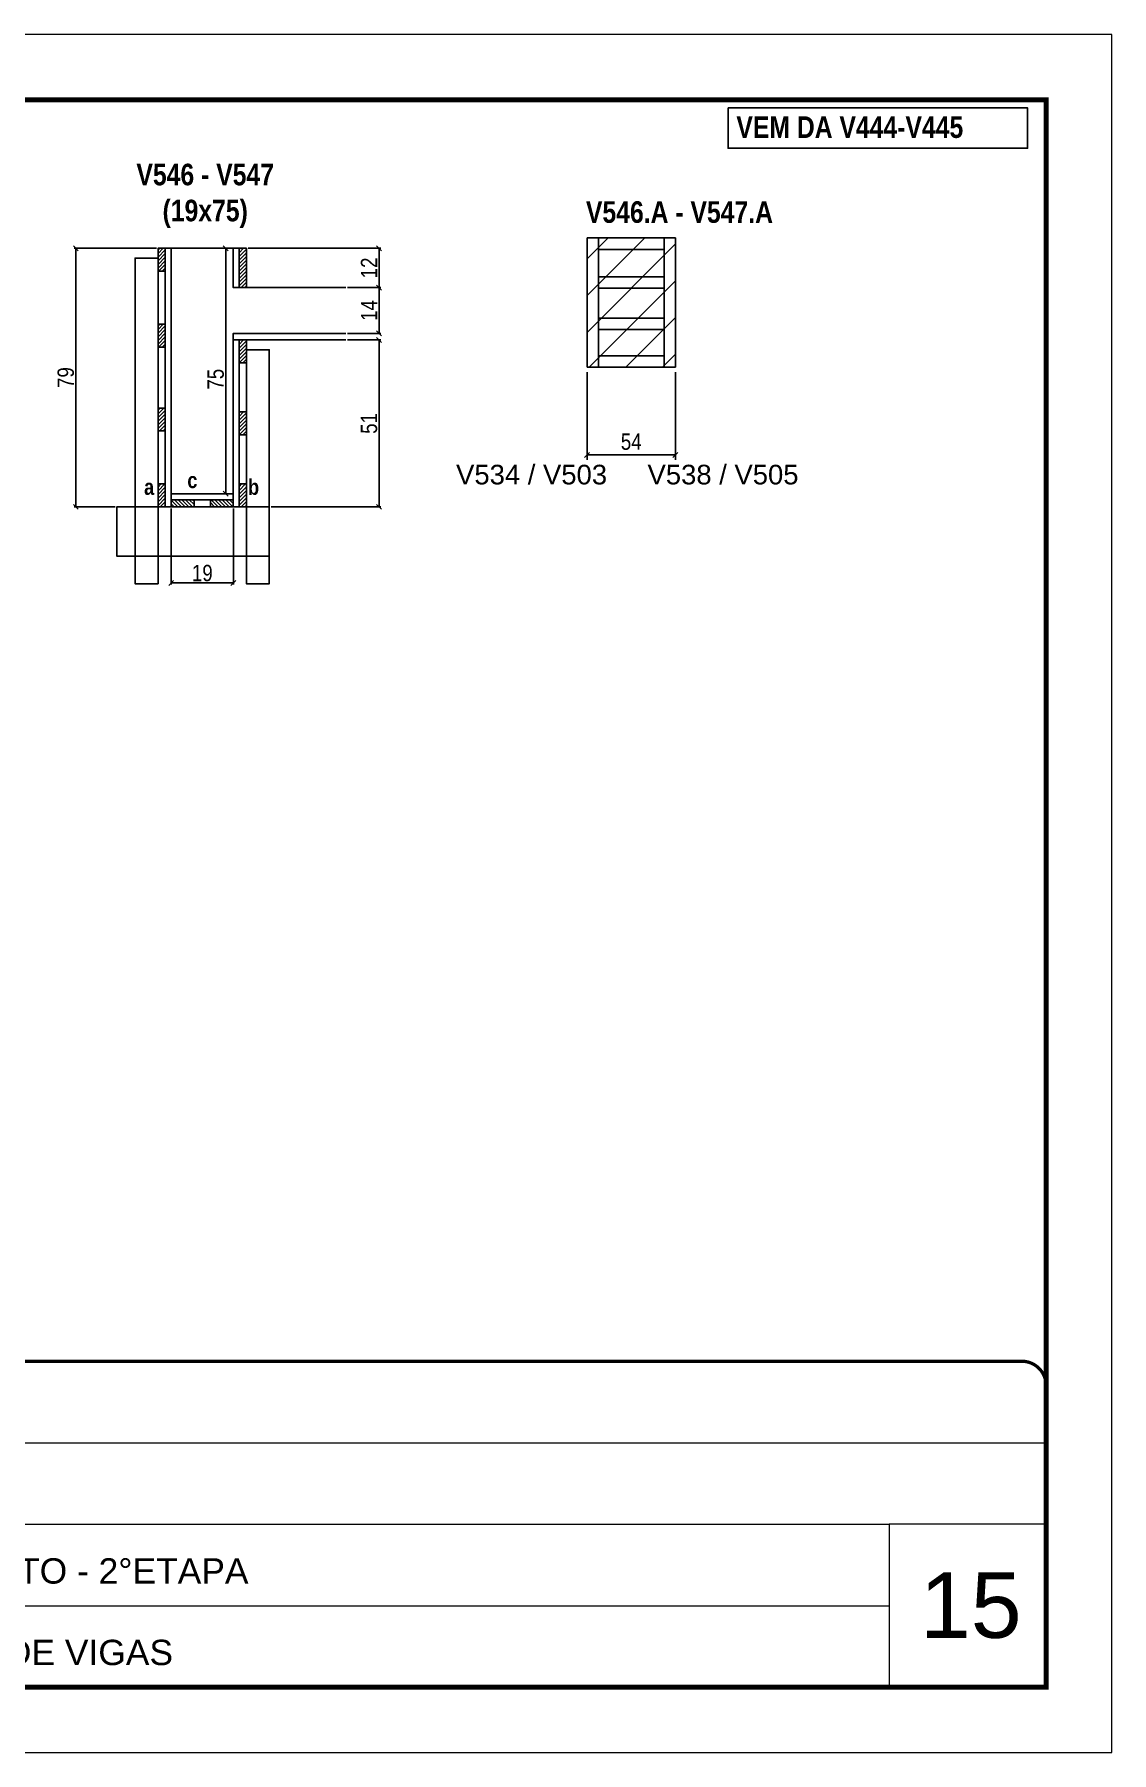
# Model space of a CAD drawing. Extents: x -15895 to 12929, y -2522 to 15173.
# Drawn here: x 7320 to 7978, y 10112 to 11162 of the extents above; entities that cross this region are included whole.
import ezdxf

# ---------------------------------------------------------------- set-up
doc = ezdxf.new("R2010")
doc.units = 0
doc.header["$PDMODE"] = 35
doc.header["$PDSIZE"] = -10
doc.linetypes.add('CONTINUO', pattern=[0])
doc.linetypes.add('DASHED', pattern=[0.75, 0.5, -0.25])
for name, color, linetype in [('5', 5, 'Continuous'), ('COTA', 241, 'Continuous'), ('detalhes', 4, 'Continuous'), ('NOMENCLATURA', 7, 'Continuous'), ('Painéis', 200, 'Continuous'), ('SARR_2.2x7', 40, 'Continuous'), ('SARR_3.5x7', 81, 'Continuous')]:
    doc.layers.add(name, color=color, linetype=linetype)
for name, color, linetype, lineweight in [('CARIMBO', 255, 'Continuous', 9), ('CONCRETO', 251, 'Continuous', 25), ('Folhas', 255, 'Continuous', 9), ('Hachura', 251, 'Continuous', 9), ('SARRAFO DE PRESSAO', 251, 'DASHED', 9)]:
    doc.layers.add(name, color=color, linetype=linetype, lineweight=lineweight)
doc.styles.add('ARIAL', font='arial.ttf')
doc.styles.add('COTA TECNICA', font='techl___.ttf', dxfattribs={"height": 10})
doc.styles.add('COTA TECNICA 2X', font='techl___.ttf', dxfattribs={"height": 10})
doc.styles.get("Standard").update_dxf_attribs({"font": 'arial.ttf'})
doc.styles.add('TECNICA', font='techb___.ttf', dxfattribs={"height": 10})
doc.dimstyles.new('PAINEL', dxfattribs={"dimtxt": 10, "dimasz": 3, "dimexe": 3, "dimexo": 3, "dimgap": 3, "dimtad": 1, "dimdec": 1, "dimzin": 12, "dimdsep": 46, "dimtxsty": 'COTA TECNICA', "dimblk1": 'OBLIQUE', "dimblk2": 'OBLIQUE', "dimsah": 1, "dimcen": 0.9, "dimclrd": 4, "dimclre": 4, "dimclrt": 240, "dimadec": 1, "dimazin": 3, "dimtfac": 1, "dimtdec": 1, "dimtmove": 0, "dimatfit": 3, "dimfxl": 1, "dimtolj": 1, "dimtzin": 12, "dimarcsym": 0})
doc.dimstyles.new('SECAO', dxfattribs={"dimscale": 0.333333, "dimtxt": 5, "dimasz": 9, "dimexe": 3, "dimexo": 3, "dimgap": 3, "dimtad": 1, "dimdec": 1, "dimlfac": 0.5, "dimzin": 12, "dimdsep": 46, "dimtxsty": 'COTA TECNICA 2X', "dimblk1": 'OBLIQUE', "dimblk2": 'OBLIQUE', "dimsah": 1, "dimcen": 0.9, "dimclrd": 4, "dimclre": 4, "dimclrt": 240, "dimadec": 1, "dimazin": 3, "dimtfac": 1, "dimtdec": 1, "dimtmove": 0, "dimatfit": 3, "dimfxl": 1, "dimtolj": 1, "dimtzin": 12, "dimarcsym": 0})
pattern_1 = [(135, (40638.6903, -112638.7778), (-1.122532015, -1.122532015), [])]
pattern_2 = [(45, (-116117.018, -22348.1468), (-1.122532015, 1.122532015), [])]
pattern_3 = [(45, (-116127.018, -22250.5607), (-1.122532015, 1.122532015), [])]

# ---------------------------------------------------------------- blocks, each defined once
blk = doc.blocks.new('9999999999')
at = {"color": 30, "linetype": 'CONTINUO'}
for p, q in [((98564.6, 34379.6), (99584, 34379.6)), ((98564.6, 34329.8), (99488, 34329.8)), ((99584, 34329.8), (99488, 34329.8)), ((99488, 34329.8), (99488, 34230.2)), ((98564.6, 34280), (99488, 34280))]:
    blk.add_line(p, q, dxfattribs=at)
at = {"color": 30, "linetype": 'CONTINUO', "const_width": 2}
blk.add_lwpolyline([(99584, 34230.2), (99584, 34414.4, 0.414214), (99569, 34429.4), (98229, 34429.4, 0.414214), (98214, 34414.4), (98214, 34245.2, 0.414214), (98229, 34230.2), (99584, 34230.2)], format="xyb", dxfattribs=at)
at = {"layer": 'Folhas'}
blk.add_lwpolyline([(98139, 34190.2), (99624, 34190.2), (99624, 35240.2), (98139, 35240.2)], close=True, dxfattribs=at)
at = {"layer": 'Folhas', "color": 30, "const_width": 3}
blk.add_lwpolyline([(98214, 34230.2), (99584, 34230.2), (99584, 35200.2), (98214, 35200.2)], close=True, dxfattribs=at)
at = {"color": 7, "linetype": 'Continuous', "ltscale": 5, "style": 'ARIAL'}
for s, p in [('2°PAVIMENTO - 2°ETAPA', (98837.7, 34293.5)), ('LATERAIS DE VIGAS', (98837.7, 34243.7))]:
    blk.add_text(s, height=15.483, dxfattribs=at).set_placement(p)
blk = doc.blocks.new('_Oblique')
at = {"color": 0, "linetype": 'ByBlock', "lineweight": -2}
blk.add_line((-0.5, -0.5), (0.5, 0.5), dxfattribs=at)
blk = doc.blocks.new('*D408')
at = {"layer": 'COTA', "color": 4, "lineweight": -2, "transparency": 16777216}
for p, q in [((7510.9, 10975.4), (7531.2, 10975.4)), ((7530.2, 10975.4), (7530.2, 10873.4)), ((7464.2, 10873.4), (7531.2, 10873.4))]:
    blk.add_line(p, q, dxfattribs=at)
at = {"layer": 'Defpoints', "color": 0, "transparency": 16777216}
for p in [(7509.9, 10975.4), (7463.2, 10873.4, 0), (7530.2, 10873.4)]:
    blk.add_point(p, dxfattribs=at)
at = {"layer": 'COTA', "color": 4, "lineweight": -2, "transparency": 16777216, "xscale": 3, "yscale": 3, "zscale": 3}
for p, rotation in [((7530.2, 10975.4), 90), ((7530.2, 10873.4), 270)]:
    blk.add_blockref('_Oblique', p, dxfattribs=dict(at, rotation=rotation))
at = {"layer": 'COTA', "color": 240, "transparency": 16777216, "insert": (7524.1, 10924.4), "char_height": 10, "attachment_point": 5, "rotation": 90, "style": 'COTA TECNICA 2X'}
blk.add_mtext('\\A1;51', dxfattribs=at)
blk = doc.blocks.new('*D409')
at = {"layer": 'COTA', "color": 4, "lineweight": -2, "transparency": 16777216}
for p, q in [((7440.2, 11031.4), (7435.5, 11031.4)), ((7436.5, 10881.4), (7436.5, 11031.4)), ((7440.2, 10881.4), (7435.5, 10881.4))]:
    blk.add_line(p, q, dxfattribs=at)
at = {"layer": 'Defpoints', "color": 0, "transparency": 16777216}
for p in [(7436.5, 11031.4), (7441.2, 11031.4), (7441.2, 10881.4)]:
    blk.add_point(p, dxfattribs=at)
at = {"layer": 'COTA', "color": 4, "lineweight": -2, "transparency": 16777216, "xscale": 3, "yscale": 3, "zscale": 3}
for p, rotation in [((7436.5, 11031.4), 90), ((7436.5, 10881.4), 270)]:
    blk.add_blockref('_Oblique', p, dxfattribs=dict(at, rotation=rotation))
at = {"layer": 'COTA', "color": 240, "transparency": 16777216, "insert": (7430.4, 10951.4), "char_height": 10, "attachment_point": 5, "rotation": 90, "style": 'COTA TECNICA 2X'}
blk.add_mtext('\\A1;75', dxfattribs=at)
blk = doc.blocks.new('*D410')
at = {"layer": 'COTA', "color": 4, "lineweight": -2, "transparency": 16777216}
for p, q in [((7510.9, 11007.4), (7531.2, 11007.4)), ((7530.2, 10979.4), (7530.2, 11007.4)), ((7510.9, 10979.4), (7531.2, 10979.4))]:
    blk.add_line(p, q, dxfattribs=at)
at = {"layer": 'Defpoints', "color": 0, "transparency": 16777216}
for p in [(7509.9, 11007.4), (7530.2, 11007.4), (7509.9, 10979.4)]:
    blk.add_point(p, dxfattribs=at)
at = {"layer": 'COTA', "color": 4, "lineweight": -2, "transparency": 16777216, "xscale": 3, "yscale": 3, "zscale": 3}
for p, rotation in [((7530.2, 11007.4), 90), ((7530.2, 10979.4), 270)]:
    blk.add_blockref('_Oblique', p, dxfattribs=dict(at, rotation=rotation))
at = {"layer": 'COTA', "color": 240, "transparency": 16777216, "insert": (7524.1, 10993.4), "char_height": 10, "attachment_point": 5, "rotation": 90, "style": 'COTA TECNICA 2X'}
blk.add_mtext('\\A1;14', dxfattribs=at)
blk = doc.blocks.new('*D411')
at = {"layer": 'COTA', "color": 4, "lineweight": -2, "transparency": 16777216}
for p, q in [((7450.2, 11031.4), (7531.2, 11031.4)), ((7530.2, 11007.4), (7530.2, 11031.4)), ((7510.9, 11007.4), (7531.2, 11007.4))]:
    blk.add_line(p, q, dxfattribs=at)
at = {"layer": 'Defpoints', "color": 0, "transparency": 16777216}
for p in [(7449.2, 11031.4), (7530.2, 11031.4), (7509.9, 11007.4)]:
    blk.add_point(p, dxfattribs=at)
at = {"layer": 'COTA', "color": 4, "lineweight": -2, "transparency": 16777216, "xscale": 3, "yscale": 3, "zscale": 3}
for p, rotation in [((7530.2, 11031.4), 90), ((7530.2, 11007.4), 270)]:
    blk.add_blockref('_Oblique', p, dxfattribs=dict(at, rotation=rotation))
at = {"layer": 'COTA', "color": 240, "transparency": 16777216, "insert": (7524.1, 11019.4), "char_height": 10, "attachment_point": 5, "rotation": 90, "style": 'COTA TECNICA 2X'}
blk.add_mtext('\\A1;12', dxfattribs=at)
blk = doc.blocks.new('*D412')
at = {"layer": 'COTA', "color": 4, "lineweight": -2, "transparency": 16777216}
for p, q in [((7403.2, 10872.4), (7403.2, 10825.9)), ((7441.2, 10872.4), (7441.2, 10825.9)), ((7403.2, 10826.9), (7441.2, 10826.9))]:
    blk.add_line(p, q, dxfattribs=at)
at = {"layer": 'Defpoints', "color": 0, "transparency": 16777216}
for p in [(7403.2, 10873.4), (7441.2, 10873.4), (7441.2, 10826.9)]:
    blk.add_point(p, dxfattribs=at)
at = {"layer": 'COTA', "color": 4, "lineweight": -2, "transparency": 16777216, "xscale": 3, "yscale": 3, "zscale": 3, "rotation": 180}
blk.add_blockref('_Oblique', (7403.2, 10826.9), dxfattribs=at)
at = {"layer": 'COTA', "color": 4, "lineweight": -2, "transparency": 16777216, "xscale": 3, "yscale": 3, "zscale": 3}
blk.add_blockref('_Oblique', (7441.2, 10826.9), dxfattribs=at)
at = {"layer": 'COTA', "color": 240, "transparency": 16777216, "insert": (7422.2, 10832.9), "char_height": 10, "attachment_point": 5, "style": 'COTA TECNICA 2X'}
blk.add_mtext('\\A1;19', dxfattribs=at)
blk = doc.blocks.new('*D413')
at = {"layer": 'COTA', "color": 4, "lineweight": -2, "transparency": 16777216}
for p, q in [((7394.2, 11031.4), (7343.9, 11031.4)), ((7344.9, 10873.4), (7344.9, 11031.4)), ((7369, 10873.4), (7343.9, 10873.4))]:
    blk.add_line(p, q, dxfattribs=at)
at = {"layer": 'Defpoints', "color": 0, "transparency": 16777216}
for p in [(7344.9, 11031.4), (7395.2, 11031.4), (7370, 10873.4)]:
    blk.add_point(p, dxfattribs=at)
at = {"layer": 'COTA', "color": 4, "lineweight": -2, "transparency": 16777216, "xscale": 3, "yscale": 3, "zscale": 3}
for p, rotation in [((7344.9, 11031.4), 90), ((7344.9, 10873.4), 270)]:
    blk.add_blockref('_Oblique', p, dxfattribs=dict(at, rotation=rotation))
at = {"layer": 'COTA', "color": 240, "transparency": 16777216, "insert": (7338.8, 10952.4), "char_height": 10, "attachment_point": 5, "rotation": 90, "style": 'COTA TECNICA 2X'}
blk.add_mtext('\\A1;79', dxfattribs=at)
blk = doc.blocks.new('*D414')
at = {"layer": 'COTA', "color": 4, "lineweight": -2, "transparency": 16777216}
for p, q in [((7657.3, 10955.8), (7657.3, 10902.1)), ((7711.3, 10955.8), (7711.3, 10902.1)), ((7711.3, 10905.1), (7657.3, 10905.1))]:
    blk.add_line(p, q, dxfattribs=at)
at = {"layer": 'Defpoints', "color": 0, "transparency": 16777216}
for p in [(7657.3, 10958.8), (7711.3, 10958.8), (7657.3, 10905.1)]:
    blk.add_point(p, dxfattribs=at)
at = {"layer": 'COTA', "color": 4, "lineweight": -2, "transparency": 16777216, "xscale": 3, "yscale": 3, "zscale": 3, "rotation": 180}
blk.add_blockref('_Oblique', (7657.3, 10905.1), dxfattribs=at)
at = {"layer": 'COTA', "color": 4, "lineweight": -2, "transparency": 16777216, "xscale": 3, "yscale": 3, "zscale": 3}
blk.add_blockref('_Oblique', (7711.3, 10905.1), dxfattribs=at)
at = {"layer": 'COTA', "color": 240, "transparency": 16777216, "insert": (7684.3, 10913.2), "char_height": 10, "attachment_point": 5, "style": 'COTA TECNICA'}
blk.add_mtext('\\A1;54', dxfattribs=at)

msp = doc.modelspace()

# ---------------------------------------------------------------- hatches: boundary and pattern name
at = {"layer": 'Hachura', "linetype": 'ByBlock'}
h = msp.add_hatch(dxfattribs=at)
h.set_pattern_fill('ANSI31', color=256, scale=5)
h.paths.add_polyline_path([(7711.34, 11037.76), (7657.34, 11037.76), (7657.34, 10958.76), (7711.34, 10958.76)])
at = {"layer": 'SARR_2.2x7'}
h = msp.add_hatch(dxfattribs=at)
h.set_pattern_fill('ANSI31', color=256, scale=0.5)
h.set_pattern_definition([(45, (-116127.018, -22204.1468), (-1.122532015, 1.122532015), [])])
h.paths.add_polyline_path([(7395.15, 11017.39), (7399.55, 11017.39), (7399.55, 11031.39), (7395.15, 11031.39)])
h = msp.add_hatch(dxfattribs=at)
h.set_pattern_fill('ANSI31', color=256, scale=0.5)
h.set_pattern_definition([(45, (-116107.018, -22204.1468), (-1.122532015, 1.122532015), [])])
h.paths.add_polyline_path([(7449.15, 11007.39), (7444.75, 11007.39), (7444.75, 11031.39), (7449.15, 11031.39)])
h = msp.add_hatch(dxfattribs=at)
h.set_pattern_fill('ANSI31', color=256, scale=0.5)
h.set_pattern_definition(pattern_3)
h.paths.add_polyline_path([(7395.15, 10970.98), (7399.55, 10970.98), (7399.55, 10984.98), (7395.15, 10984.98)])
h = msp.add_hatch(dxfattribs=at)
h.set_pattern_fill('ANSI31', color=256, scale=0.5)
h.set_pattern_definition([(45, (-116107.018, -22260.1468), (-1.122532015, 1.122532015), [])])
h.paths.add_polyline_path([(7449.15, 10961.39), (7444.75, 10961.39), (7444.75, 10975.39), (7449.15, 10975.39)])
h = msp.add_hatch(dxfattribs=at)
h.set_pattern_fill('ANSI31', color=256, scale=0.5)
h.set_pattern_definition(pattern_3)
h.paths.add_polyline_path([(7395.15, 10933.81), (7399.55, 10933.81), (7399.55, 10919.81), (7395.15, 10919.81)])
h = msp.add_hatch(dxfattribs=at)
h.set_pattern_fill('ANSI31', color=256, scale=0.5)
h.set_pattern_definition([(45, (-116107.018, -22304.1468), (-1.122532015, 1.122532015), [])])
h.paths.add_polyline_path([(7449.15, 10917.39), (7444.75, 10917.39), (7444.75, 10931.39), (7449.15, 10931.39)])
h = msp.add_hatch(dxfattribs=at)
h.set_pattern_fill('ANSI31', color=256, scale=0.5)
h.set_pattern_definition(pattern_2)
h.paths.add_polyline_path([(7395.15, 10873.39), (7399.55, 10873.39), (7399.55, 10887.39), (7395.15, 10887.39)])
h = msp.add_hatch(dxfattribs=at)
h.set_pattern_fill('ANSI31', color=256, scale=0.5)
h.set_pattern_definition(pattern_2)
h.paths.add_polyline_path([(7449.15, 10873.39), (7444.75, 10873.39), (7444.75, 10887.39), (7449.15, 10887.39)])
h = msp.add_hatch(dxfattribs=at)
h.set_pattern_fill('ANSI31', color=256, scale=0.5, angle=90)
h.set_pattern_definition(pattern_1)
h.paths.add_polyline_path([(7417.15, 10873.39), (7417.15, 10877.79), (7403.15, 10877.79), (7403.15, 10873.39)])
h = msp.add_hatch(dxfattribs=at)
h.set_pattern_fill('ANSI31', color=256, scale=0.5, angle=90)
h.set_pattern_definition(pattern_1)
h.paths.add_polyline_path([(7427.15, 10877.79), (7427.15, 10873.39), (7441.15, 10873.39), (7441.15, 10877.79)])

# ---------------------------------------------------------------- linework, layer by layer
at = {"layer": 'CONCRETO', "linetype": 'Continuous'}
for p, q in [((7395.15, 11031.39), (7444.75, 11031.39)), ((7441.15, 11007.39), (7509.85, 11007.39))]:
    msp.add_line(p, q, dxfattribs=at)
at = {"layer": 'NOMENCLATURA'}
msp.add_lwpolyline([(7743.54, 11117.15), (7926.55, 11117.15), (7926.55, 11092.58), (7743.54, 11092.58)], close=True, dxfattribs=at)
at = {"layer": 'Painéis', "linetype": 'ByBlock'}
for p, q in [((7657.34, 10958.76), (7657.34, 11037.76)), ((7657.34, 11037.76), (7711.34, 11037.76)), ((7711.34, 11037.76), (7711.34, 10958.76)), ((7711.34, 10958.76), (7657.34, 10958.76))]:
    msp.add_line(p, q, dxfattribs=at)
at = {"layer": 'Painéis', "linetype": 'Continuous'}
for points in [[(7399.55, 10873.39), (7399.55, 11031.39), (7403.15, 11031.39), (7403.15, 10873.39)], [(7444.75, 11007.39), (7441.15, 11007.39), (7441.15, 11031.39), (7444.75, 11031.39)], [(7444.75, 10873.39), (7444.75, 10975.39), (7441.15, 10975.39), (7441.15, 10873.39)], [(7441.15, 10881.39), (7403.15, 10881.39), (7403.15, 10877.79), (7441.15, 10877.79)]]:
    msp.add_lwpolyline(points, close=True, dxfattribs=at)
at = {"layer": 'Painéis', "linetype": 'Continuous', "elevation": 0}
msp.add_lwpolyline([(7509.85, 10975.39), (7441.15, 10975.39), (7441.15, 10979.39), (7509.85, 10979.39)], dxfattribs=at)
at = {"layer": 'SARR_2.2x7', "linetype": 'Continuous'}
for p, q in [((7664.34, 10958.76), (7664.34, 11037.76)), ((7704.34, 11037.76), (7704.34, 10958.76)), ((7704.34, 11030.76), (7664.34, 11030.76)), ((7704.34, 11014.02), (7664.34, 11014.02)), ((7704.34, 11007.02), (7664.34, 11007.02)), ((7704.34, 10988.75), (7664.34, 10988.75)), ((7704.34, 10981.75), (7664.34, 10981.75)), ((7704.34, 10965.76), (7664.34, 10965.76))]:
    msp.add_line(p, q, dxfattribs=at)
at = {"layer": 'SARR_2.2x7'}
for points in [[(7399.55, 11031.39), (7399.55, 11017.39), (7395.15, 11017.39), (7395.15, 11031.39)], [(7444.75, 11031.39), (7444.75, 11007.39), (7449.15, 11007.39), (7449.15, 11031.39)], [(7399.55, 10984.98), (7399.55, 10970.98), (7395.15, 10970.98), (7395.15, 10984.98)], [(7444.75, 10975.39), (7444.75, 10961.39), (7449.15, 10961.39), (7449.15, 10975.39)], [(7399.55, 10919.81), (7399.55, 10933.81), (7395.15, 10933.81), (7395.15, 10919.81)], [(7444.75, 10931.39), (7444.75, 10917.39), (7449.15, 10917.39), (7449.15, 10931.39)], [(7399.55, 10887.39), (7399.55, 10873.39), (7395.15, 10873.39), (7395.15, 10887.39)], [(7444.75, 10887.39), (7444.75, 10873.39), (7449.15, 10873.39), (7449.15, 10887.39)], [(7403.15, 10877.79), (7417.15, 10877.79), (7417.15, 10873.39), (7403.15, 10873.39)], [(7441.15, 10877.79), (7427.15, 10877.79), (7427.15, 10873.39), (7441.15, 10873.39)]]:
    msp.add_lwpolyline(points, close=True, dxfattribs=at)
at = {"layer": 'SARR_3.5x7'}
for points in [[(7395.15, 11025.39), (7381.15, 11025.39), (7381.15, 10826.41), (7395.15, 10826.41)], [(7449.15, 10969.39), (7463.15, 10969.39), (7463.15, 10826.41), (7449.15, 10826.41)], [(7463.15, 10873.39), (7369.97, 10873.39), (7369.97, 10843.3), (7463.15, 10843.3)]]:
    msp.add_lwpolyline(points, close=True, dxfattribs=at)

# ---------------------------------------------------------------- block references
at = {"layer": 'SARRAFO DE PRESSAO', "color": 6, "linetype": 'ByBlock'}
msp.add_blockref('9999999999', (-91646.11, -24078.07), dxfattribs=at)

# ---------------------------------------------------------------- texts
at = {"layer": '5', "linetype": 'Continuous'}
for s, p in [('V534 / V503', (7577.28, 10887.12)), ('V538 / V505', (7694.27, 10887.12))]:
    msp.add_text(s, height=12, rotation=359.99996, dxfattribs=at).set_placement(p)
at = {"layer": 'CARIMBO', "style": 'ARIAL'}
msp.add_text('15', height=40, dxfattribs=at).set_placement((7860.73, 10182.28))
at = {"layer": 'detalhes', "style": 'TECNICA'}
for s, p in [('c', (7413.07, 10884.86)), ('b', (7450.19, 10880.74)), ('a', (7386.63, 10880.75))]:
    msp.add_text(s, height=9.6, dxfattribs=at).set_placement(p)
at = {"layer": 'NOMENCLATURA', "style": 'TECNICA'}
for s, p in [('VEM DA V444-V445', (7748.55, 11098.84)), ('V546.A - V547.A', (7656.63, 11046.95))]:
    msp.add_text(s, height=13.2, dxfattribs=at).set_placement(p)
at = {"layer": 'NOMENCLATURA', "insert": (7423.97, 11083.09), "char_height": 13.2, "attachment_point": 2, "style": 'TECNICA'}
msp.add_mtext_dynamic_manual_height_columns('V546 - V547\\P(19x75)', width=300.2766, gutter_width=1, heights=[0], dxfattribs=at)

# ---------------------------------------------------------------- dimensions: what is measured, and where the dimension line sits
at = {"layer": 'COTA'}
for base, p1, p2, picture, middle in [((7344.95, 11031.39), (7369.97, 10873.39), (7395.15, 11031.39), '*D413', (7338.85, 10952.39)), ((7530.2, 11031.39), (7509.85, 11007.39), (7449.15, 11031.39), '*D411', (7524.14, 11019.39)), ((7530.2, 11007.39), (7509.85, 10979.39), (7509.85, 11007.39), '*D410', (7524.13, 10993.39)), ((7530.2, 10873.39, 0), (7509.85, 10975.39), (7463.15, 10873.39), '*D408', (7524.09, 10924.39, 0))]:
    dim = msp.add_linear_dim(base=base, p1=p1, p2=p2, angle=90, dimstyle='SECAO', dxfattribs=at)
    dim.commit()
    dim.dimension.update_dxf_attribs({"geometry": picture, "text_midpoint": middle})
dim = msp.add_linear_dim(base=(7436.48, 11031.39), p1=(7441.15, 10881.39), p2=(7441.15, 11031.39), angle=90, dimstyle='SECAO', dxfattribs=at)
dim.commit()
dim.dimension.update_dxf_attribs({"geometry": '*D409', "text_midpoint": (7436.48, 10951.39), "dimtype": 160})
for base, p1, p2, dimstyle, picture, middle in [((7657.34, 10905.13), (7711.34, 10958.76), (7657.34, 10958.76), 'PAINEL', '*D414', (7684.34, 10913.24)), ((7441.15, 10826.86), (7403.15, 10873.39), (7441.15, 10873.39), 'SECAO', '*D412', (7422.15, 10832.94))]:
    dim = msp.add_linear_dim(base=base, p1=p1, p2=p2, dimstyle=dimstyle, dxfattribs=at)
    dim.commit()
    dim.dimension.update_dxf_attribs({"geometry": picture, "text_midpoint": middle})

doc.saveas('drawing.dxf')
